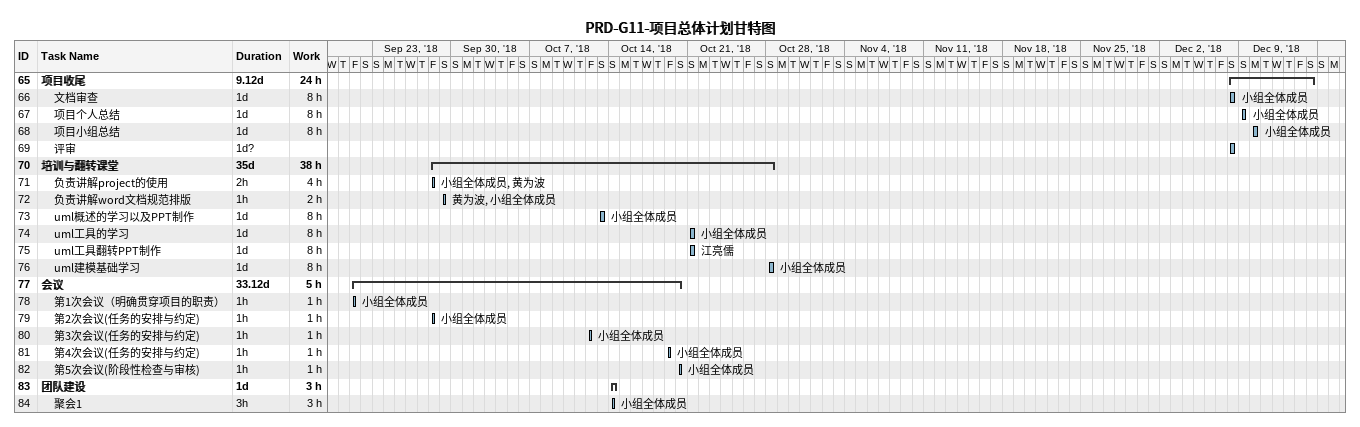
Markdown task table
PRD-G11-项目总体计划甘特图

| ID | Level | Task | Duration | Start | Finish | Resources | Work (h) |
|---|---|---|---|---|---|---|---|
| 65 | 1 | **项目收尾** | 9.12d | 2018-12-08 | 2018-12-15 |  | 24 |
| 66 | 2 | 文档审查 | 1d | 2018-12-08 | 2018-12-08 | 小组全体成员 | 8 |
| 67 | 2 | 项目个人总结 | 1d | 2018-12-09 | 2018-12-09 | 小组全体成员 | 8 |
| 68 | 2 | 项目小组总结 | 1d | 2018-12-10 | 2018-12-10 | 小组全体成员 | 8 |
| 69 | 2 | 评审 | 1d? | 2018-12-08 | 2018-12-08 |  |  |
| 70 | 1 | **培训与翻转课堂** | 35d | 2018-09-28 | 2018-10-28 |  | 38 |
| 71 | 2 | 负责讲解project的使用 | 2h | 2018-09-28 | 2018-09-28 | 小组全体成员, 黄为波 | 4 |
| 72 | 2 | 负责讲解word文档规范排版 | 1h | 2018-09-29 | 2018-09-29 | 黄为波, 小组全体成员 | 2 |
| 73 | 2 | uml概述的学习以及PPT制作 | 1d | 2018-10-13 | 2018-10-13 | 小组全体成员 | 8 |
| 74 | 2 | uml工具的学习 | 1d | 2018-10-21 | 2018-10-21 | 小组全体成员 | 8 |
| 75 | 2 | uml工具翻转PPT制作 | 1d | 2018-10-21 | 2018-10-21 | 江亮儒 | 8 |
| 76 | 2 | uml建模基础学习 | 1d | 2018-10-28 | 2018-10-28 | 小组全体成员 | 8 |
| 77 | 1 | **会议** | 33.12d | 2018-09-21 | 2018-10-20 |  | 5 |
| 78 | 2 | 第1次会议（明确贯穿项目的职责） | 1h | 2018-09-21 | 2018-09-21 | 小组全体成员 | 1 |
| 79 | 2 | 第2次会议(任务的安排与约定) | 1h | 2018-09-28 | 2018-09-28 | 小组全体成员 | 1 |
| 80 | 2 | 第3次会议(任务的安排与约定) | 1h | 2018-10-12 | 2018-10-12 | 小组全体成员 | 1 |
| 81 | 2 | 第4次会议(任务的安排与约定) | 1h | 2018-10-19 | 2018-10-19 | 小组全体成员 | 1 |
| 82 | 2 | 第5次会议(阶段性检查与审核) | 1h | 2018-10-20 | 2018-10-20 | 小组全体成员 | 1 |
| 83 | 1 | **团队建设** | 1d | 2018-10-14 | 2018-10-14 |  | 3 |
| 84 | 2 | 聚会1 | 3h | 2018-10-14 | 2018-10-14 | 小组全体成员 | 3 |
